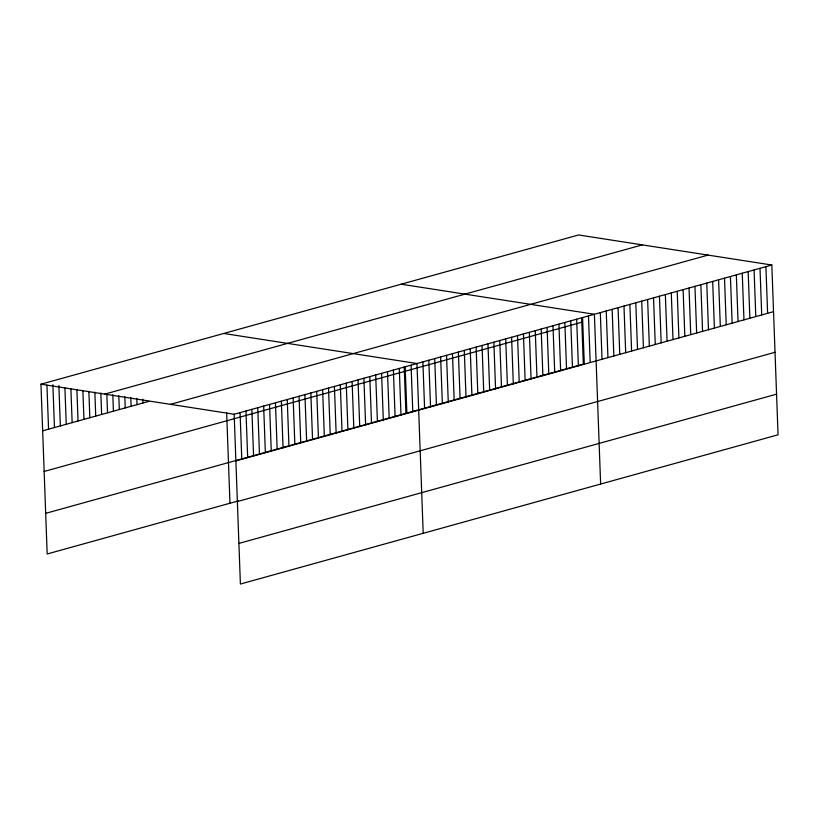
<?xml version="1.0" encoding="UTF-8"?>
<svg xmlns="http://www.w3.org/2000/svg" width="819" height="819" viewBox="0 0 819 819"><rect width="100%" height="100%" fill="white"/><g stroke="black" fill="none" stroke-linecap="round" stroke-linejoin="round"><path stroke-width="1.23" d="M238.257 500.941L47.174 553.982L40.95 384.203L578.603 234.961L771.826 265.018L778.05 434.797L240.397 584.039L234.173 414.26L771.826 265.018M104.719 394.123L642.362 244.881M42.66 430.835L148.802 401.371M170.413 404.34L708.056 255.098M44.154 471.468L581.797 322.225M45.69 513.339L583.333 364.097L581.623 317.588M235.882 460.902L773.535 311.66M237.377 501.535L775.02 352.293M238.913 543.406L776.555 394.164M401.177 284.213L594.399 314.271L600.624 484.049M223.751 333.466L416.973 363.523L423.198 533.292M40.95 384.203L234.173 414.26M765.908 266.666L767.618 313.298M760.001 268.304L761.711 314.936M754.084 269.953L755.794 316.584M748.167 271.591L749.876 318.222M742.249 273.229L743.959 319.86M736.342 274.877L738.052 321.509M730.425 276.515L732.135 323.147M724.508 278.153L726.218 324.785M718.601 279.801L720.31 326.433M712.684 281.439L714.393 328.071M706.766 283.077L708.476 329.709M700.859 284.725L702.569 331.357M694.942 286.363L696.652 332.995M689.025 288.001L690.734 334.643M683.118 289.65L684.827 336.281M677.2 291.288L678.91 337.919M671.283 292.936L672.993 339.568M665.366 294.574L667.076 341.206M659.459 296.212L661.168 342.844M653.542 297.86L655.251 344.492M647.624 299.498L649.334 346.13M641.717 301.136L643.427 347.768M635.8 302.784L637.51 349.416M629.883 304.422L631.592 351.054M623.976 306.06L625.685 352.692M618.058 307.709L619.768 354.34M612.141 309.347L613.851 355.978M606.234 310.985L607.944 357.627M600.317 312.633L602.026 359.265M588.482 315.919L590.192 362.551M582.575 317.557L584.285 364.189M576.658 319.195L578.368 365.827M570.741 320.843L572.45 367.475M564.834 322.481L566.543 369.113M558.916 324.119L560.626 370.751M552.999 325.767L554.709 372.399M547.092 327.405L548.802 374.037M541.175 329.043L542.884 375.675M535.257 330.692L536.967 377.324M529.35 332.33L531.06 378.962M523.433 333.978L525.143 380.61M517.516 335.616L519.226 382.248M511.599 337.254L513.308 383.886M505.692 338.902L507.401 385.534M499.774 340.54L501.484 387.172M493.857 342.178L495.567 388.81M487.95 343.826L489.66 390.458M482.033 345.464L483.742 392.096M476.115 347.102L477.825 393.734M470.208 348.751L471.918 395.382M464.291 350.389L466.001 397.02M458.374 352.027L460.083 398.669M452.467 353.675L454.176 400.307M446.55 355.313L448.259 401.945M440.632 356.961L442.342 403.593M434.715 358.599L436.425 405.231M428.808 360.237L430.518 406.869M422.891 361.885L424.6 408.517M411.077 365.161L412.786 411.793M405.18 366.799L406.889 413.431M404.207 366.84L405.907 413.349M399.283 368.437L400.993 415.069M393.386 370.065L395.096 416.707M387.489 371.703L389.199 418.335M381.593 373.341L383.302 419.973M375.696 374.979L377.405 421.611M369.799 376.617L371.509 423.249M363.902 378.255L365.612 424.887M358.005 379.893L359.715 426.525M352.109 381.531L353.818 428.163M346.212 383.169L347.921 429.801M340.315 384.797L342.025 431.439M334.418 386.435L336.128 433.067M328.521 388.073L330.231 434.705M322.625 389.711L324.334 436.343M316.728 391.349L318.437 437.981M310.831 392.987L312.541 439.619M304.934 394.625L306.644 441.257M299.037 396.263L300.747 442.895M293.141 397.901L294.85 444.533M287.244 399.529L288.953 446.171M281.347 401.167L283.057 447.798M275.45 402.805L277.16 449.436M269.553 404.443L271.263 451.074M263.657 406.081L265.366 452.712M257.76 407.719L259.469 454.35M251.863 409.357L253.573 455.988M245.966 410.995L247.676 457.626M240.069 412.633L241.779 459.264M226.648 412.602L229.975 503.235M142.762 399.232L142.905 403.009M136.773 398.341L137.008 404.647M130.784 397.461L131.112 406.285M124.795 396.58L125.215 407.923M118.806 395.69L119.318 409.561M112.817 394.809L113.421 411.189M106.828 393.929L107.524 412.827M100.839 393.038L101.628 414.465M94.85 392.158L95.731 416.103M88.861 391.277L89.834 417.741M82.873 390.387L83.937 419.379M76.884 389.506L78.04 421.017M70.895 388.626L72.144 422.655M64.906 387.735L66.247 424.293M58.876 385.595L60.35 425.921M52.887 384.715L54.453 427.559M46.939 385.084L48.556 429.197"/></g></svg>
